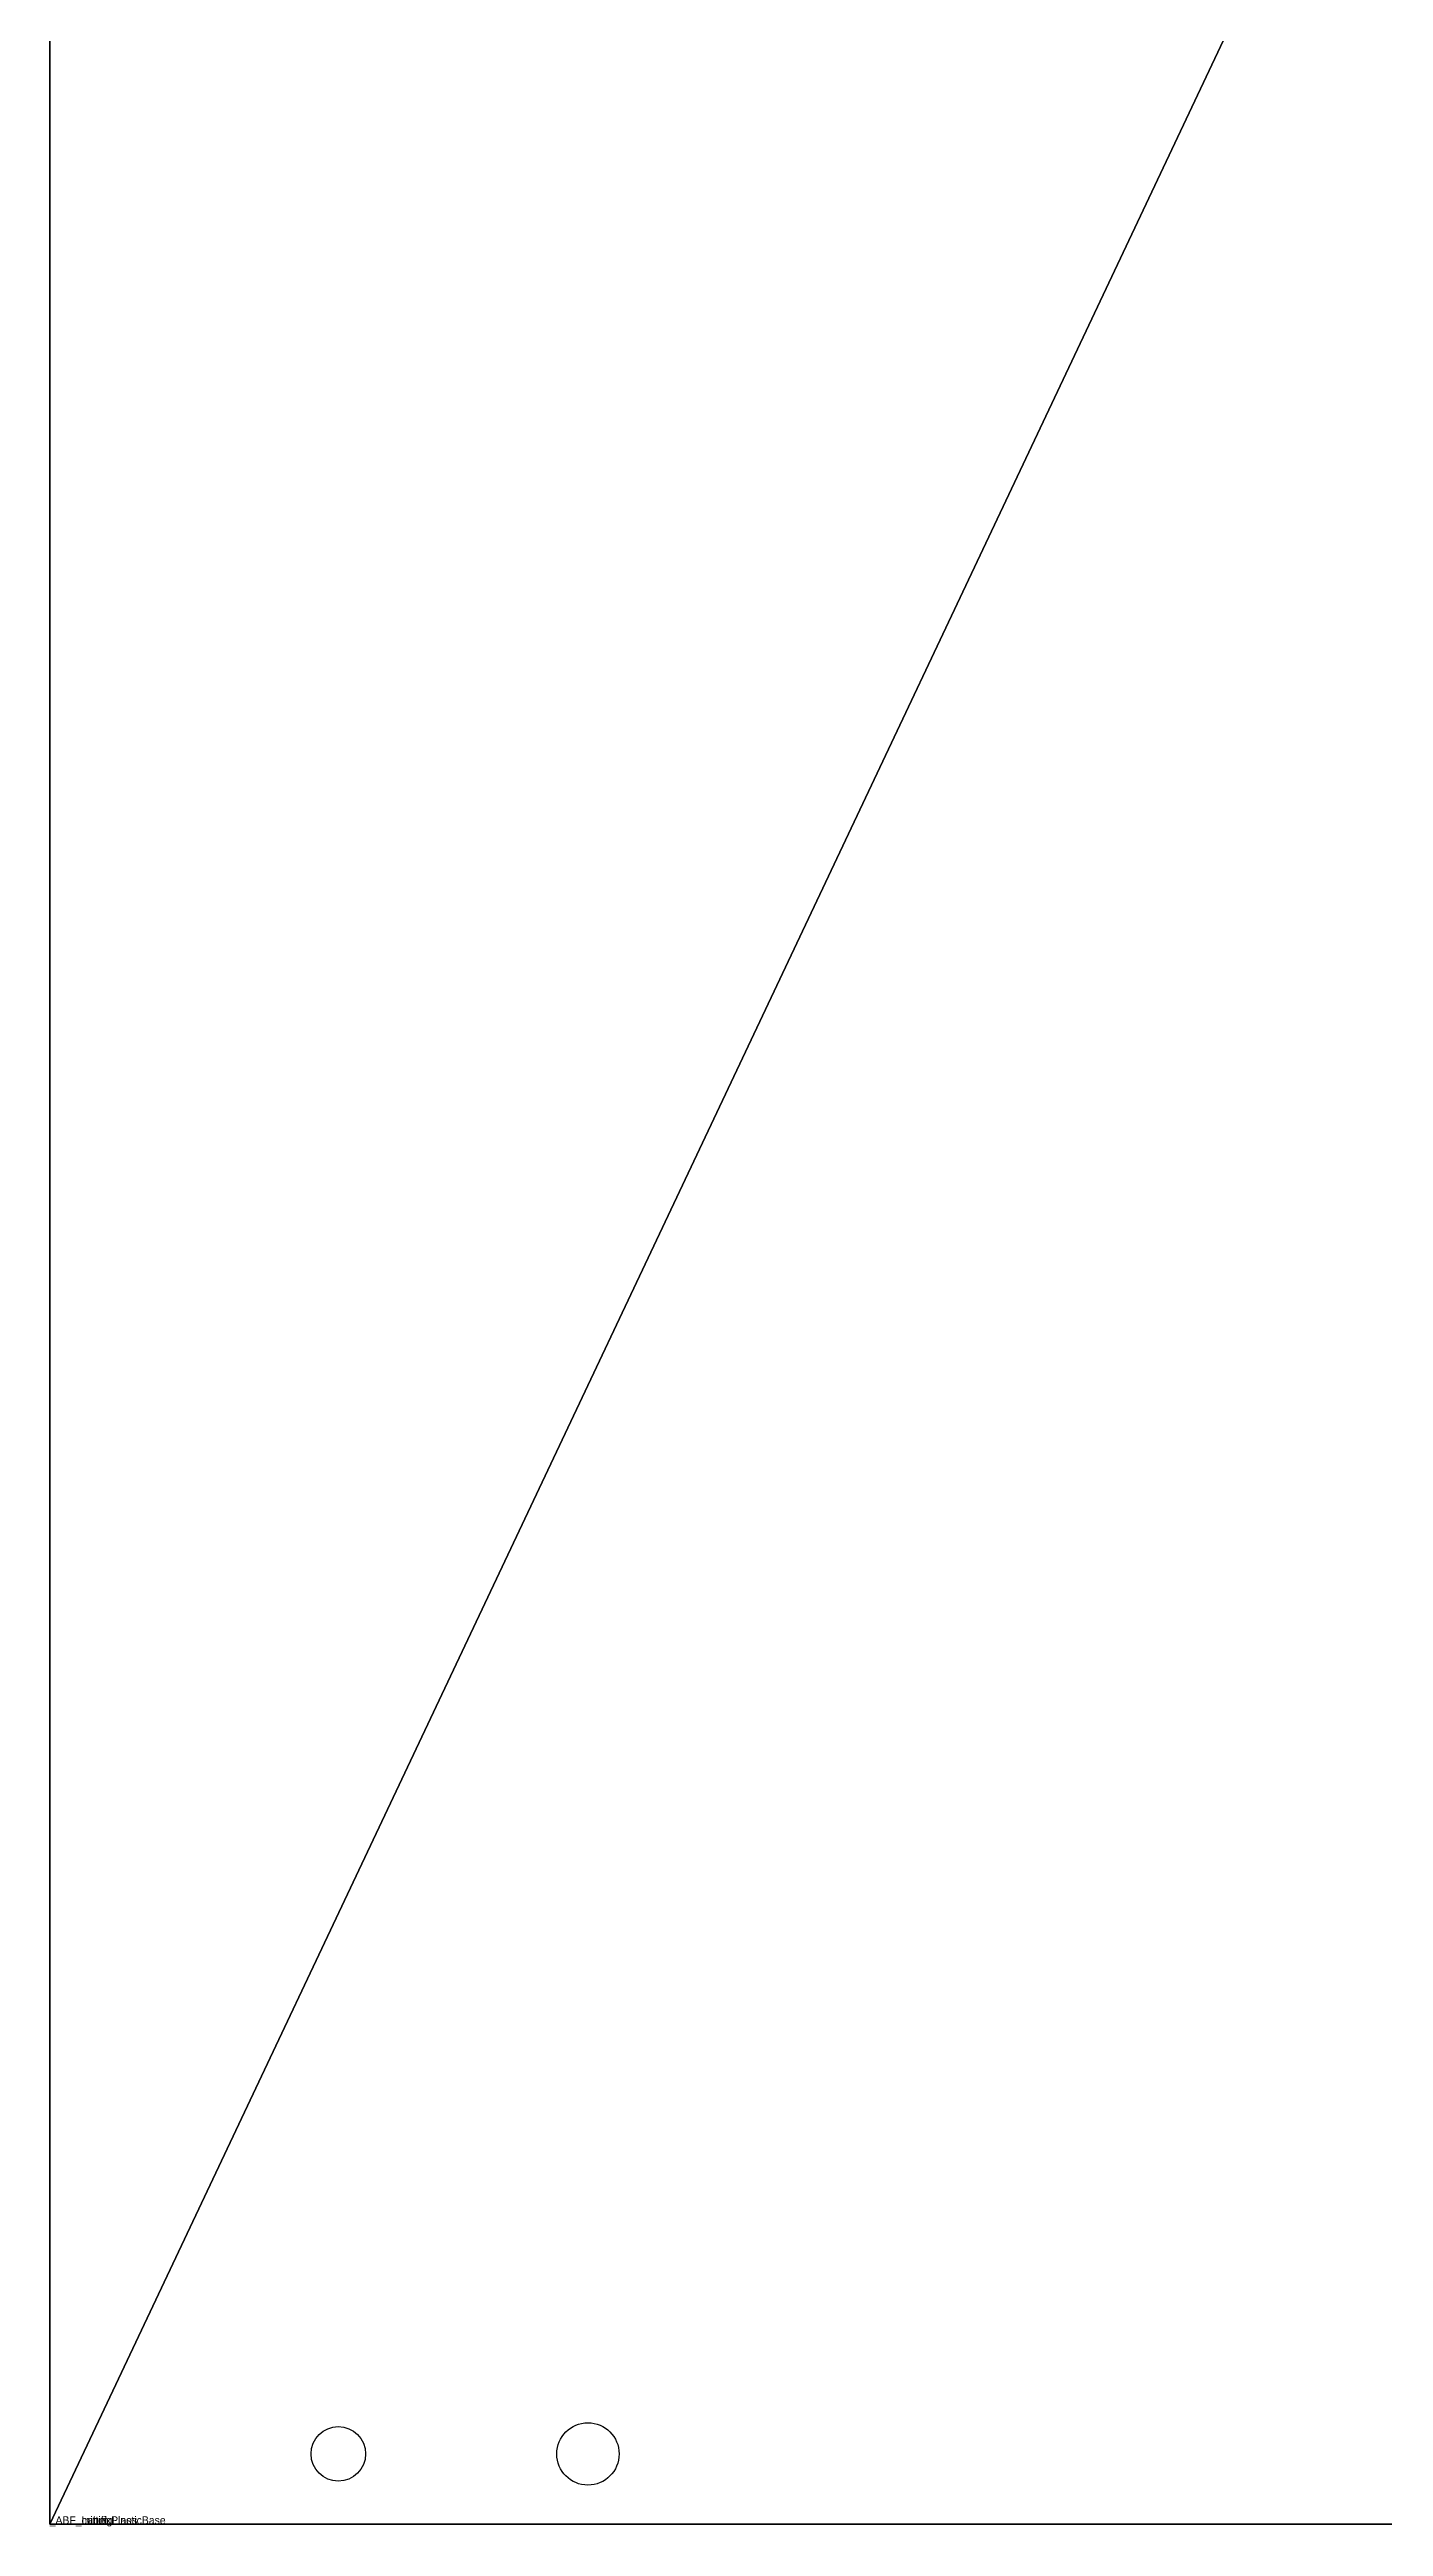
# Model space of a CAD drawing. Header units: millimetres. Extents: x -3650 to 26, y -486 to 1271.
# Drawn here: x -3650 to -3479, y -0.3 to 317.3 of the extents above; entities that cross this region are included whole.
import ezdxf

# ---------------------------------------------------------------- set-up
doc = ezdxf.new("R2010")
doc.units = ezdxf.units.MM
doc.header["$LTSCALE"] = 25.4
doc.layers.get('0').update_dxf_attribs({"true_color": 0xffffff})
for name, color, linetype, true_color in [('ABF_cuttingLines', 190, 'Continuous', 0x9900ff), ('ABF_Label', 252, 'Continuous', 0x777799), ('D7-DEPTHF-$44817', 134, 'Continuous', 0x009987), ('D8-DEPTH12-$38878', 252, 'Continuous', 0x777799)]:
    doc.layers.add(name, color=color, linetype=linetype, true_color=true_color)

# ---------------------------------------------------------------- blocks, each defined once
blk = doc.blocks.new('Group7#1')
at = {"layer": 'D7-DEPTHF-$44817', "color": 0, "extrusion": (0, 0, -1)}
blk.add_circle((-9, 0), 3.5, dxfattribs=at)
at = {"layer": 'D8-DEPTH12-$38878', "color": 0, "extrusion": (0, 0, -1)}
blk.add_circle((-9, -32), 4, dxfattribs=at)
blk = doc.blocks.new('Group13#2')
at = {"layer": 'D7-DEPTHF-$44817', "color": 0, "extrusion": (0, 0, -1)}
blk.add_circle((-9, 0), 3.5, dxfattribs=at)
at = {"layer": 'D8-DEPTH12-$38878', "color": 0, "extrusion": (0, 0, -1)}
blk.add_circle((-9, -32), 4, dxfattribs=at)
blk = doc.blocks.new('Group17#1')
blk = doc.blocks.new('Group31#2')
blk = doc.blocks.new('Group34#1')
blk = doc.blocks.new('Group40#1')
blk = doc.blocks.new('Group44#1')
blk = doc.blocks.new('Group52#2')
blk = doc.blocks.new('Group58#2')
blk = doc.blocks.new('Group61#1')
blk = doc.blocks.new('Group105#1')
at = {"layer": 'ABF_cuttingLines', "color": 0}
blk.add_polyline3d([(600, 0, 0), (600, 1270, 0), (0, 1270, 0), (0, 0, 0), (600, 0, 0)], close=True, dxfattribs=at)
blk = doc.blocks.new('_______ ______#10')
at = {"layer": 'ABF_cuttingLines', "color": 0}
for p, q in [((0, 0, 18), (0, 1270, 18)), ((0, 0), (0, 1270)), ((0, 0, 18), (0, 1270, 18)), ((0, 0), (0, 1270)), ((600, 0, 18), (0, 0, 18)), ((600, 0), (0, 0)), ((600, 0, 18), (0, 0, 18)), ((0, 0, 18), (0, 0)), ((600, 0), (0, 0)), ((0, 0, 18), (0, 0))]:
    blk.add_line(p, q, dxfattribs=at)
at = {"color": 0, "extrusion": (0, 0, -1)}
ref = blk.add_blockref('Group40#1', (-37, 1270, -18), dxfattribs=dict(at, rotation=270))
ref.add_attrib('Skp_GroupInstanceName', '_ABF_minifixPlasticBase', (0, 0), dxfattribs={"height": 1})
ref = blk.add_blockref('Group44#1', (-563, 1270, -18), dxfattribs=dict(at, rotation=270))
ref.add_attrib('Skp_GroupInstanceName', '_ABF_minifixPlasticBase', (0, 0), dxfattribs={"height": 1})
ref = blk.add_blockref('Group52#2', (-300, 1270, -18), dxfattribs=dict(at, rotation=270))
ref.add_attrib('Skp_GroupInstanceName', '_ABF_minifixPlasticBase', (0, 0), dxfattribs={"height": 1})
ref = blk.add_blockref('Group31#2', (-37, 486, -18), dxfattribs=dict(at, rotation=270))
ref.add_attrib('Skp_GroupInstanceName', '_ABF_minifixPlasticBase', (0, 0), dxfattribs={"height": 1})
ref = blk.add_blockref('Group34#1', (-300, 486, -18), dxfattribs=dict(at, rotation=270))
ref.add_attrib('Skp_GroupInstanceName', '_ABF_minifixPlasticBase', (0, 0), dxfattribs={"height": 1})
ref = blk.add_blockref('Group58#2', (-563, 486, -18), dxfattribs=dict(at, rotation=270))
ref.add_attrib('Skp_GroupInstanceName', '_ABF_minifixPlasticBase', (0, 0), dxfattribs={"height": 1})
ref = blk.add_blockref('Group7#1', (-300, 18, -18), dxfattribs=dict(at, rotation=270))
ref.add_attrib('Skp_GroupInstanceName', '_ABF_minifixPlasticBase', (0, 0), dxfattribs={"height": 1})
ref = blk.add_blockref('Group13#2', (-37, 18, -18), dxfattribs=dict(at, rotation=270))
ref.add_attrib('Skp_GroupInstanceName', '_ABF_minifixPlasticBase', (0, 0), dxfattribs={"height": 1})
ref = blk.add_blockref('Group17#1', (-563, 18, -18), dxfattribs=dict(at, rotation=270))
ref.add_attrib('Skp_GroupInstanceName', '_ABF_minifixPlasticBase', (0, 0), dxfattribs={"height": 1})
at = {"layer": 'ABF_cuttingLines', "color": 0}
ref = blk.add_blockref('Group105#1', (0, 0, 18), dxfattribs=at)
ref.add_attrib('Skp_GroupInstanceName', '_ABF_cuttingLines', (0, 0), dxfattribs={"layer": '0', "height": 1})
at = {"layer": 'ABF_Label', "color": 0}
ref = blk.add_blockref('Group61#1', (300, 635, 18), dxfattribs=dict(at, xscale=1.574803149606299, yscale=1.574803149606299, rotation=90))
ref.add_attrib('Skp_GroupInstanceName', '_ABF_Label', (0, 0), dxfattribs={"layer": '0', "height": 1})
at = {"color": 7, "true_color": 0xffffff}
mesh = blk.add_polyface(dxfattribs=at)
corners = [(0, 0, 18), (600, 1270, 18), (0, 1270, 18), (600, 0, 18)]
mesh.append_faces([[corners[k] for k in face] for face in [(0, 1, 2), (1, 0, 3)]], dxfattribs={"vtx0": -1, "color": 7})
at = {"color": 0}
mesh = blk.add_polyface(dxfattribs=at)
corners = [(600, 1270), (0, 0), (0, 1270), (600, 0)]
mesh.append_faces([[corners[k] for k in face] for face in [(0, 1, 2), (1, 0, 3)]], dxfattribs={"vtx0": -1, "color": 0})
mesh = blk.add_polyface(dxfattribs=at)
corners = [(0, 0, 18), (0, 1270), (0, 0), (0, 1270, 18)]
mesh.append_faces([[corners[k] for k in face] for face in [(0, 1, 2), (1, 0, 3)]], dxfattribs={"vtx0": -1, "color": 0})
mesh = blk.add_polyface(dxfattribs=at)
corners = [(600, 0), (0, 0, 18), (0, 0), (600, 0, 18)]
mesh.append_faces([[corners[k] for k in face] for face in [(0, 1, 2), (1, 0, 3)]], dxfattribs={"vtx0": -1, "color": 0})
blk = doc.blocks.new('_._KRONOSPAN_7045_SU____18__THICKNESS_18')
at = {"color": 0}
blk.add_blockref('_______ ______#10', (-3650, 0), dxfattribs=at)

msp = doc.modelspace()

# ---------------------------------------------------------------- block references
at = {"color": 0}
msp.add_blockref('_._KRONOSPAN_7045_SU____18__THICKNESS_18', (0, 0), dxfattribs=at)

doc.saveas('drawing.dxf')
